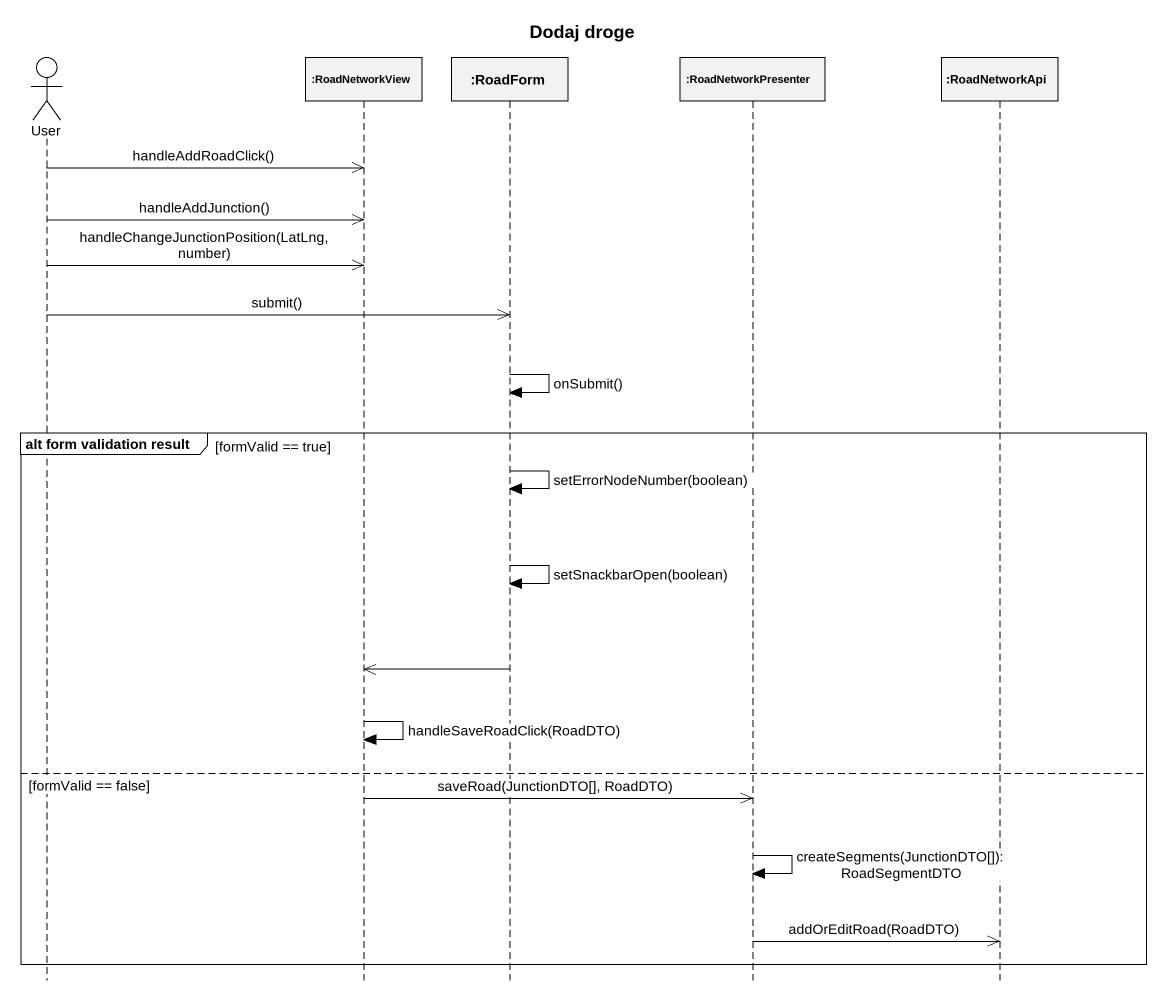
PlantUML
@startuml
title Dodaj droge
hide footbox
actor User
participant ":RoadNetworkView" as RoadNetworkView
participant ":RoadForm" as RoadForm
participant ":RoadNetworkPresenter" as RoadNetworkPresenter
participant ":RoadNetworkApi" as RoadNetworkApi

User ->> RoadNetworkView : handleAddRoadClick()
User ->> RoadNetworkView : handleAddJunction()
User ->> RoadNetworkView : handleChangeJunctionPosition(LatLng, number)
User ->> RoadForm : submit()
RoadForm -> RoadForm : onSubmit()
group alt form validation result [formValid == true]
  RoadForm -> RoadForm : setErrorNodeNumber(boolean)
  RoadForm -> RoadForm : setSnackbarOpen(boolean)
  RoadForm ->> RoadNetworkView
  RoadNetworkView -> RoadNetworkView : handleSaveRoadClick(RoadDTO)
else formValid == false
  RoadNetworkView ->> RoadNetworkPresenter : saveRoad(JunctionDTO[], RoadDTO)
  RoadNetworkPresenter -> RoadNetworkPresenter : createSegments(JunctionDTO[]): RoadSegmentDTO
  RoadNetworkPresenter ->> RoadNetworkApi : addOrEditRoad(RoadDTO)
end
@enduml
